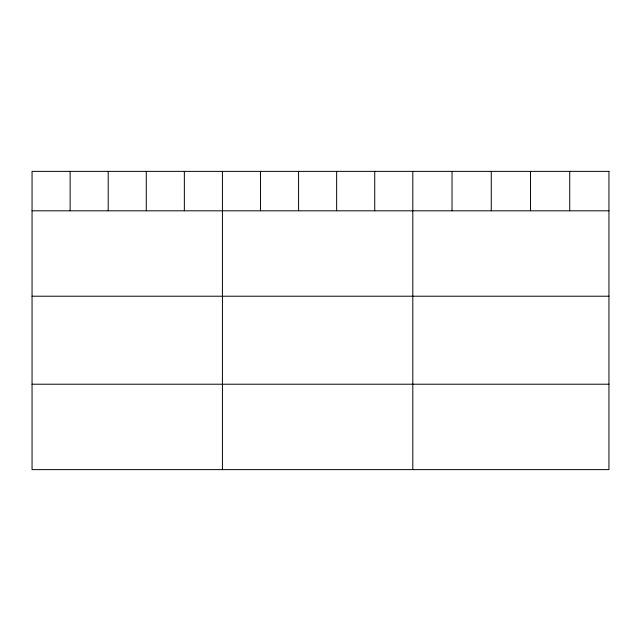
<?xml version="1.0" encoding="UTF-8"?>
<svg xmlns="http://www.w3.org/2000/svg" width="641" height="641" viewBox="0 0 641 641"><rect width="100%" height="100%" fill="white"/><g stroke="black" fill="none" stroke-linecap="round" stroke-linejoin="round"><path stroke-width="0.96" d="M32.05 210.809L608.95 210.809M32.05 296.214L608.95 296.214M32.05 384.215L608.95 384.215M569.721 171.371L569.721 210.809M530.492 171.371L530.492 210.809M491.262 171.371L491.262 210.809M452.033 171.371L452.033 210.809M412.804 171.371L412.804 469.629M374.729 171.371L374.729 210.809M336.653 171.371L336.653 210.809M298.578 171.371L298.578 210.809M260.502 171.371L260.502 210.809M222.427 171.371L222.427 469.629M184.352 171.371L184.352 210.809M146.276 171.371L146.276 210.809M108.201 171.371L108.201 210.809M70.125 171.371L70.125 210.809M608.95 171.371L32.05 171.371L32.05 469.629L608.95 469.629L608.95 171.371"/></g></svg>
